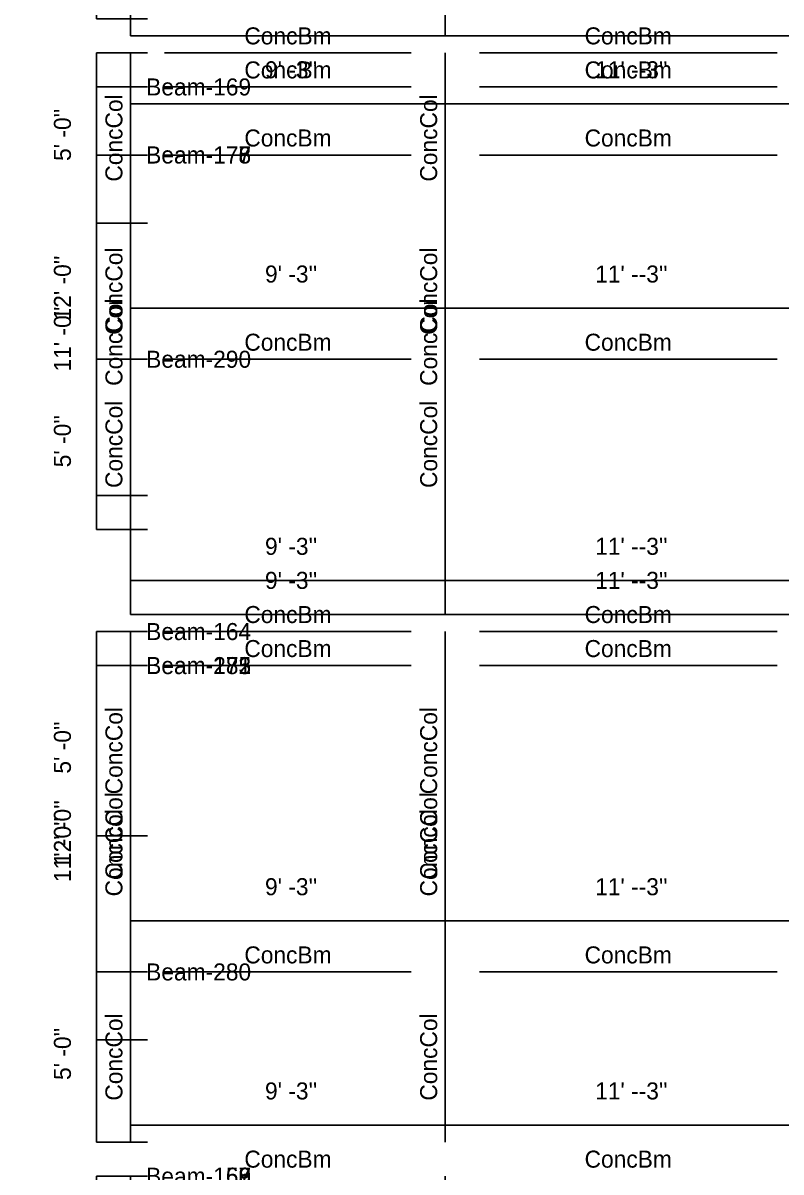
# Model space of a CAD drawing. Extents: x -38 to 2998, y -195 to 11529.
# Drawn here: x -38 to 229.4, y 5761.5 to 6166.5 of the extents above; entities that cross this region are included whole.
import ezdxf
from ezdxf.enums import TextEntityAlignment as Align

# ---------------------------------------------------------------- set-up
doc = ezdxf.new("R2010")
doc.units = 0
doc.header["$MEASUREMENT"] = 0
doc.layers.get('0').update_dxf_attribs({"linetype": 'CONTINUOUS'})
for name, color, linetype in [('CENTERLINES', 7, 'CONTINUOUS'), ('DIMENSIONS', 4, 'CONTINUOUS'), ('TEXT', 5, 'CONTINUOUS')]:
    doc.layers.add(name, color=color, linetype=linetype)
doc.dimstyles.get("Standard").update_dxf_attribs({"dimtxt": 0.18, "dimasz": 0.18, "dimexe": 0.18, "dimexo": 0.0625, "dimgap": 0.09, "dimtad": 0, "dimtih": 1, "dimtoh": 1, "dimdec": 4, "dimzin": 0, "dimtxsty": 'STANDARD', "dimcen": 0.09, "dimazin": 3, "dimtfac": 1, "dimtdec": 4, "dimtofl": 0, "dimtmove": 0, "dimatfit": 3, "dimtolj": 1, "dimtzin": 0})

# ---------------------------------------------------------------- blocks, each defined once
blk = doc.blocks.new('*D7893')
at = {"color": 1, "linetype": 'BYBLOCK'}
for points in [[(-8.29, 5756.29), (-7.23, 5755.23), (-16.77, 5764.77), (-15.71, 5763.71)], [(-8.29, 5612.29), (-7.23, 5611.23), (-16.77, 5620.77), (-15.71, 5619.71)]]:
    blk.add_solid(points, dxfattribs=at)
at = {"layer": 'DIMENSIONS', "color": 9, "linetype": 'BYBLOCK'}
for p, q in [((-12, 5760), (6, 5760)), ((-12, 5616), (6, 5616))]:
    blk.add_line(p, q, dxfattribs=at)
at = {"layer": 'DIMENSIONS', "color": 0, "linetype": 'BYBLOCK'}
blk.add_line((-12, 5616), (-12, 5760), dxfattribs=at)
at = {"layer": 'DIMENSIONS', "color": 0, "linetype": 'BYBLOCK', "insert": (-24, 5688), "char_height": 6, "attachment_point": 5, "rotation": 90}
blk.add_mtext("\\A1; 12' -0''", dxfattribs=at)
blk = doc.blocks.new('*D7894')
at = {"color": 1, "linetype": 'BYBLOCK'}
for points in [[(4.77, 5782.77), (3.71, 5781.71), (-3.71, 5774.29), (-4.77, 5773.23)], [(115.77, 5782.77), (114.71, 5781.71), (107.29, 5774.29), (106.23, 5773.23)]]:
    blk.add_solid(points, dxfattribs=at)
at = {"layer": 'DIMENSIONS', "color": 9, "linetype": 'BYBLOCK'}
for p, q in [((0, 5778), (0, 5796)), ((111, 5778), (111, 5796))]:
    blk.add_line(p, q, dxfattribs=at)
at = {"layer": 'DIMENSIONS', "color": 0, "linetype": 'BYBLOCK'}
blk.add_line((0, 5778), (111, 5778), dxfattribs=at)
at = {"layer": 'DIMENSIONS', "color": 0, "linetype": 'BYBLOCK', "insert": (55.5, 5790), "char_height": 6, "attachment_point": 5}
blk.add_mtext("\\A1; 9' -3''", dxfattribs=at)
blk = doc.blocks.new('*D7895')
at = {"color": 1, "linetype": 'BYBLOCK'}
for points in [[(115.77, 5782.77), (114.71, 5781.71), (107.29, 5774.29), (106.23, 5773.23)], [(244.77, 5782.77), (243.71, 5781.71), (236.29, 5774.29), (235.23, 5773.23)]]:
    blk.add_solid(points, dxfattribs=at)
at = {"layer": 'DIMENSIONS', "color": 9, "linetype": 'BYBLOCK'}
for p, q in [((111, 5778), (111, 5796)), ((240, 5778), (240, 5796))]:
    blk.add_line(p, q, dxfattribs=at)
at = {"layer": 'DIMENSIONS', "color": 0, "linetype": 'BYBLOCK'}
blk.add_line((111, 5778), (240, 5778), dxfattribs=at)
at = {"layer": 'DIMENSIONS', "color": 0, "linetype": 'BYBLOCK', "insert": (175.5, 5790), "char_height": 6, "attachment_point": 5}
blk.add_mtext("\\A1; 11' --3''", dxfattribs=at)
blk = doc.blocks.new('*D7897')
at = {"color": 1, "linetype": 'BYBLOCK'}
for points in [[(-8.29, 5948.29), (-7.23, 5947.23), (-16.77, 5956.77), (-15.71, 5955.71)], [(-8.29, 5804.29), (-7.23, 5803.23), (-16.77, 5812.77), (-15.71, 5811.71)]]:
    blk.add_solid(points, dxfattribs=at)
at = {"layer": 'DIMENSIONS', "color": 9, "linetype": 'BYBLOCK'}
for p, q in [((-12, 5952), (6, 5952)), ((-12, 5808), (6, 5808))]:
    blk.add_line(p, q, dxfattribs=at)
at = {"layer": 'DIMENSIONS', "color": 0, "linetype": 'BYBLOCK'}
blk.add_line((-12, 5808), (-12, 5952), dxfattribs=at)
at = {"layer": 'DIMENSIONS', "color": 0, "linetype": 'BYBLOCK', "insert": (-24, 5880), "char_height": 6, "attachment_point": 5, "rotation": 90}
blk.add_mtext("\\A1; 12' -0''", dxfattribs=at)
blk = doc.blocks.new('*D7898')
at = {"color": 1, "linetype": 'BYBLOCK'}
for points in [[(4.77, 5974.77), (3.71, 5973.71), (-3.71, 5966.29), (-4.77, 5965.23)], [(115.77, 5974.77), (114.71, 5973.71), (107.29, 5966.29), (106.23, 5965.23)]]:
    blk.add_solid(points, dxfattribs=at)
at = {"layer": 'DIMENSIONS', "color": 9, "linetype": 'BYBLOCK'}
for p, q in [((0, 5970), (0, 5988)), ((111, 5970), (111, 5988))]:
    blk.add_line(p, q, dxfattribs=at)
at = {"layer": 'DIMENSIONS', "color": 0, "linetype": 'BYBLOCK'}
blk.add_line((0, 5970), (111, 5970), dxfattribs=at)
at = {"layer": 'DIMENSIONS', "color": 0, "linetype": 'BYBLOCK', "insert": (55.5, 5982), "char_height": 6, "attachment_point": 5}
blk.add_mtext("\\A1; 9' -3''", dxfattribs=at)
blk = doc.blocks.new('*D7899')
at = {"color": 1, "linetype": 'BYBLOCK'}
for points in [[(115.77, 5974.77), (114.71, 5973.71), (107.29, 5966.29), (106.23, 5965.23)], [(244.77, 5974.77), (243.71, 5973.71), (236.29, 5966.29), (235.23, 5965.23)]]:
    blk.add_solid(points, dxfattribs=at)
at = {"layer": 'DIMENSIONS', "color": 9, "linetype": 'BYBLOCK'}
for p, q in [((111, 5970), (111, 5988)), ((240, 5970), (240, 5988))]:
    blk.add_line(p, q, dxfattribs=at)
at = {"layer": 'DIMENSIONS', "color": 0, "linetype": 'BYBLOCK'}
blk.add_line((111, 5970), (240, 5970), dxfattribs=at)
at = {"layer": 'DIMENSIONS', "color": 0, "linetype": 'BYBLOCK', "insert": (175.5, 5982), "char_height": 6, "attachment_point": 5}
blk.add_mtext("\\A1; 11' --3''", dxfattribs=at)
blk = doc.blocks.new('*D7901')
at = {"color": 1, "linetype": 'BYBLOCK'}
for points in [[(-8.29, 6140.29), (-7.23, 6139.23), (-16.77, 6148.77), (-15.71, 6147.71)], [(-8.29, 5996.29), (-7.23, 5995.23), (-16.77, 6004.77), (-15.71, 6003.71)]]:
    blk.add_solid(points, dxfattribs=at)
at = {"layer": 'DIMENSIONS', "color": 9, "linetype": 'BYBLOCK'}
for p, q in [((-12, 6144), (6, 6144)), ((-12, 6000), (6, 6000))]:
    blk.add_line(p, q, dxfattribs=at)
at = {"layer": 'DIMENSIONS', "color": 0, "linetype": 'BYBLOCK'}
blk.add_line((-12, 6000), (-12, 6144), dxfattribs=at)
at = {"layer": 'DIMENSIONS', "color": 0, "linetype": 'BYBLOCK', "insert": (-24, 6072), "char_height": 6, "attachment_point": 5, "rotation": 90}
blk.add_mtext("\\A1; 12' -0''", dxfattribs=at)
blk = doc.blocks.new('*D7902')
at = {"color": 1, "linetype": 'BYBLOCK'}
for points in [[(4.77, 6166.77), (3.71, 6165.71), (-3.71, 6158.29), (-4.77, 6157.23)], [(115.77, 6166.77), (114.71, 6165.71), (107.29, 6158.29), (106.23, 6157.23)]]:
    blk.add_solid(points, dxfattribs=at)
at = {"layer": 'DIMENSIONS', "color": 9, "linetype": 'BYBLOCK'}
for p, q in [((0, 6162), (0, 6180)), ((111, 6162), (111, 6180))]:
    blk.add_line(p, q, dxfattribs=at)
at = {"layer": 'DIMENSIONS', "color": 0, "linetype": 'BYBLOCK'}
blk.add_line((0, 6162), (111, 6162), dxfattribs=at)
at = {"layer": 'DIMENSIONS', "color": 0, "linetype": 'BYBLOCK', "insert": (55.5, 6174), "char_height": 6, "attachment_point": 5}
blk.add_mtext("\\A1; 9' -3''", dxfattribs=at)
blk = doc.blocks.new('*D7903')
at = {"color": 1, "linetype": 'BYBLOCK'}
for points in [[(115.77, 6166.77), (114.71, 6165.71), (107.29, 6158.29), (106.23, 6157.23)], [(244.77, 6166.77), (243.71, 6165.71), (236.29, 6158.29), (235.23, 6157.23)]]:
    blk.add_solid(points, dxfattribs=at)
at = {"layer": 'DIMENSIONS', "color": 9, "linetype": 'BYBLOCK'}
for p, q in [((111, 6162), (111, 6180)), ((240, 6162), (240, 6180))]:
    blk.add_line(p, q, dxfattribs=at)
at = {"layer": 'DIMENSIONS', "color": 0, "linetype": 'BYBLOCK'}
blk.add_line((111, 6162), (240, 6162), dxfattribs=at)
at = {"layer": 'DIMENSIONS', "color": 0, "linetype": 'BYBLOCK', "insert": (175.5, 6174), "char_height": 6, "attachment_point": 5}
blk.add_mtext("\\A1; 11' --3''", dxfattribs=at)
blk = doc.blocks.new('*D8371')
at = {"color": 1, "linetype": 'BYBLOCK'}
for points in [[(-8.29, 5756.29), (-7.23, 5755.23), (-16.77, 5764.77), (-15.71, 5763.71)], [(-8.29, 5624.29), (-7.23, 5623.23), (-16.77, 5632.77), (-15.71, 5631.71)]]:
    blk.add_solid(points, dxfattribs=at)
at = {"layer": 'DIMENSIONS', "color": 9, "linetype": 'BYBLOCK'}
for p, q in [((-12, 5760), (6, 5760)), ((-12, 5628), (6, 5628))]:
    blk.add_line(p, q, dxfattribs=at)
at = {"layer": 'DIMENSIONS', "color": 0, "linetype": 'BYBLOCK'}
blk.add_line((-12, 5628), (-12, 5760), dxfattribs=at)
at = {"layer": 'DIMENSIONS', "color": 0, "linetype": 'BYBLOCK', "insert": (-24, 5694), "char_height": 6, "attachment_point": 5, "rotation": 90}
blk.add_mtext("\\A1; 11' -0''", dxfattribs=at)
blk = doc.blocks.new('*D8372')
at = {"color": 1, "linetype": 'BYBLOCK'}
for points in [[(4.77, 5782.77), (3.71, 5781.71), (-3.71, 5774.29), (-4.77, 5773.23)], [(115.77, 5782.77), (114.71, 5781.71), (107.29, 5774.29), (106.23, 5773.23)]]:
    blk.add_solid(points, dxfattribs=at)
at = {"layer": 'DIMENSIONS', "color": 9, "linetype": 'BYBLOCK'}
for p, q in [((0, 5778), (0, 5796)), ((111, 5778), (111, 5796))]:
    blk.add_line(p, q, dxfattribs=at)
at = {"layer": 'DIMENSIONS', "color": 0, "linetype": 'BYBLOCK'}
blk.add_line((0, 5778), (111, 5778), dxfattribs=at)
at = {"layer": 'DIMENSIONS', "color": 0, "linetype": 'BYBLOCK', "insert": (55.5, 5790), "char_height": 6, "attachment_point": 5}
blk.add_mtext("\\A1; 9' -3''", dxfattribs=at)
blk = doc.blocks.new('*D8373')
at = {"color": 1, "linetype": 'BYBLOCK'}
for points in [[(115.77, 5782.77), (114.71, 5781.71), (107.29, 5774.29), (106.23, 5773.23)], [(244.77, 5782.77), (243.71, 5781.71), (236.29, 5774.29), (235.23, 5773.23)]]:
    blk.add_solid(points, dxfattribs=at)
at = {"layer": 'DIMENSIONS', "color": 9, "linetype": 'BYBLOCK'}
for p, q in [((111, 5778), (111, 5796)), ((240, 5778), (240, 5796))]:
    blk.add_line(p, q, dxfattribs=at)
at = {"layer": 'DIMENSIONS', "color": 0, "linetype": 'BYBLOCK'}
blk.add_line((111, 5778), (240, 5778), dxfattribs=at)
at = {"layer": 'DIMENSIONS', "color": 0, "linetype": 'BYBLOCK', "insert": (175.5, 5790), "char_height": 6, "attachment_point": 5}
blk.add_mtext("\\A1; 11' --3''", dxfattribs=at)
blk = doc.blocks.new('*D8375')
at = {"color": 1, "linetype": 'BYBLOCK'}
for points in [[(-8.29, 5936.29), (-7.23, 5935.23), (-16.77, 5944.77), (-15.71, 5943.71)], [(-8.29, 5804.29), (-7.23, 5803.23), (-16.77, 5812.77), (-15.71, 5811.71)]]:
    blk.add_solid(points, dxfattribs=at)
at = {"layer": 'DIMENSIONS', "color": 9, "linetype": 'BYBLOCK'}
for p, q in [((-12, 5940), (6, 5940)), ((-12, 5808), (6, 5808))]:
    blk.add_line(p, q, dxfattribs=at)
at = {"layer": 'DIMENSIONS', "color": 0, "linetype": 'BYBLOCK'}
blk.add_line((-12, 5808), (-12, 5940), dxfattribs=at)
at = {"layer": 'DIMENSIONS', "color": 0, "linetype": 'BYBLOCK', "insert": (-24, 5874), "char_height": 6, "attachment_point": 5, "rotation": 90}
blk.add_mtext("\\A1; 11' -0''", dxfattribs=at)
blk = doc.blocks.new('*D8376')
at = {"color": 1, "linetype": 'BYBLOCK'}
for points in [[(4.77, 5962.77), (3.71, 5961.71), (-3.71, 5954.29), (-4.77, 5953.23)], [(115.77, 5962.77), (114.71, 5961.71), (107.29, 5954.29), (106.23, 5953.23)]]:
    blk.add_solid(points, dxfattribs=at)
at = {"layer": 'DIMENSIONS', "color": 9, "linetype": 'BYBLOCK'}
for p, q in [((0, 5958), (0, 5976)), ((111, 5958), (111, 5976))]:
    blk.add_line(p, q, dxfattribs=at)
at = {"layer": 'DIMENSIONS', "color": 0, "linetype": 'BYBLOCK'}
blk.add_line((0, 5958), (111, 5958), dxfattribs=at)
at = {"layer": 'DIMENSIONS', "color": 0, "linetype": 'BYBLOCK', "insert": (55.5, 5970), "char_height": 6, "attachment_point": 5}
blk.add_mtext("\\A1; 9' -3''", dxfattribs=at)
blk = doc.blocks.new('*D8377')
at = {"color": 1, "linetype": 'BYBLOCK'}
for points in [[(115.77, 5962.77), (114.71, 5961.71), (107.29, 5954.29), (106.23, 5953.23)], [(244.77, 5962.77), (243.71, 5961.71), (236.29, 5954.29), (235.23, 5953.23)]]:
    blk.add_solid(points, dxfattribs=at)
at = {"layer": 'DIMENSIONS', "color": 9, "linetype": 'BYBLOCK'}
for p, q in [((111, 5958), (111, 5976)), ((240, 5958), (240, 5976))]:
    blk.add_line(p, q, dxfattribs=at)
at = {"layer": 'DIMENSIONS', "color": 0, "linetype": 'BYBLOCK'}
blk.add_line((111, 5958), (240, 5958), dxfattribs=at)
at = {"layer": 'DIMENSIONS', "color": 0, "linetype": 'BYBLOCK', "insert": (175.5, 5970), "char_height": 6, "attachment_point": 5}
blk.add_mtext("\\A1; 11' --3''", dxfattribs=at)
blk = doc.blocks.new('*D8379')
at = {"color": 1, "linetype": 'BYBLOCK'}
for points in [[(-8.29, 6116.29), (-7.23, 6115.23), (-16.77, 6124.77), (-15.71, 6123.71)], [(-8.29, 5984.29), (-7.23, 5983.23), (-16.77, 5992.77), (-15.71, 5991.71)]]:
    blk.add_solid(points, dxfattribs=at)
at = {"layer": 'DIMENSIONS', "color": 9, "linetype": 'BYBLOCK'}
for p, q in [((-12, 6120), (6, 6120)), ((-12, 5988), (6, 5988))]:
    blk.add_line(p, q, dxfattribs=at)
at = {"layer": 'DIMENSIONS', "color": 0, "linetype": 'BYBLOCK'}
blk.add_line((-12, 5988), (-12, 6120), dxfattribs=at)
at = {"layer": 'DIMENSIONS', "color": 0, "linetype": 'BYBLOCK', "insert": (-24, 6054), "char_height": 6, "attachment_point": 5, "rotation": 90}
blk.add_mtext("\\A1; 11' -0''", dxfattribs=at)
blk = doc.blocks.new('*D8380')
at = {"color": 1, "linetype": 'BYBLOCK'}
for points in [[(4.77, 6142.77), (3.71, 6141.71), (-3.71, 6134.29), (-4.77, 6133.23)], [(115.77, 6142.77), (114.71, 6141.71), (107.29, 6134.29), (106.23, 6133.23)]]:
    blk.add_solid(points, dxfattribs=at)
at = {"layer": 'DIMENSIONS', "color": 9, "linetype": 'BYBLOCK'}
for p, q in [((0, 6138), (0, 6156)), ((111, 6138), (111, 6156))]:
    blk.add_line(p, q, dxfattribs=at)
at = {"layer": 'DIMENSIONS', "color": 0, "linetype": 'BYBLOCK'}
blk.add_line((0, 6138), (111, 6138), dxfattribs=at)
at = {"layer": 'DIMENSIONS', "color": 0, "linetype": 'BYBLOCK', "insert": (55.5, 6150), "char_height": 6, "attachment_point": 5}
blk.add_mtext("\\A1; 9' -3''", dxfattribs=at)
blk = doc.blocks.new('*D8381')
at = {"color": 1, "linetype": 'BYBLOCK'}
for points in [[(115.77, 6142.77), (114.71, 6141.71), (107.29, 6134.29), (106.23, 6133.23)], [(244.77, 6142.77), (243.71, 6141.71), (236.29, 6134.29), (235.23, 6133.23)]]:
    blk.add_solid(points, dxfattribs=at)
at = {"layer": 'DIMENSIONS', "color": 9, "linetype": 'BYBLOCK'}
for p, q in [((111, 6138), (111, 6156)), ((240, 6138), (240, 6156))]:
    blk.add_line(p, q, dxfattribs=at)
at = {"layer": 'DIMENSIONS', "color": 0, "linetype": 'BYBLOCK'}
blk.add_line((111, 6138), (240, 6138), dxfattribs=at)
at = {"layer": 'DIMENSIONS', "color": 0, "linetype": 'BYBLOCK', "insert": (175.5, 6150), "char_height": 6, "attachment_point": 5}
blk.add_mtext("\\A1; 11' --3''", dxfattribs=at)
blk = doc.blocks.new('*D8395')
at = {"color": 1, "linetype": 'BYBLOCK'}
for points in [[(-8.29, 6296.29), (-7.23, 6295.23), (-16.77, 6304.77), (-15.71, 6303.71)], [(-8.29, 6164.29), (-7.23, 6163.23), (-16.77, 6172.77), (-15.71, 6171.71)]]:
    blk.add_solid(points, dxfattribs=at)
at = {"layer": 'DIMENSIONS', "color": 9, "linetype": 'BYBLOCK'}
for p, q in [((-12, 6300), (6, 6300)), ((-12, 6168), (6, 6168))]:
    blk.add_line(p, q, dxfattribs=at)
at = {"layer": 'DIMENSIONS', "color": 0, "linetype": 'BYBLOCK'}
blk.add_line((-12, 6168), (-12, 6300), dxfattribs=at)
at = {"layer": 'DIMENSIONS', "color": 0, "linetype": 'BYBLOCK', "insert": (-24, 6234), "char_height": 6, "attachment_point": 5, "rotation": 90}
blk.add_mtext("\\A1; 11' -0''", dxfattribs=at)
blk = doc.blocks.new('*D8841')
at = {"color": 1, "linetype": 'BYBLOCK'}
for points in [[(-8.29, 5756.29), (-7.23, 5755.23), (-16.77, 5764.77), (-15.71, 5763.71)], [(-8.29, 5624.29), (-7.23, 5623.23), (-16.77, 5632.77), (-15.71, 5631.71)]]:
    blk.add_solid(points, dxfattribs=at)
at = {"layer": 'DIMENSIONS', "color": 9, "linetype": 'BYBLOCK'}
for p, q in [((-12, 5760), (6, 5760)), ((-12, 5628), (6, 5628))]:
    blk.add_line(p, q, dxfattribs=at)
at = {"layer": 'DIMENSIONS', "color": 0, "linetype": 'BYBLOCK'}
blk.add_line((-12, 5628), (-12, 5760), dxfattribs=at)
at = {"layer": 'DIMENSIONS', "color": 0, "linetype": 'BYBLOCK', "insert": (-24, 5694), "char_height": 6, "attachment_point": 5, "rotation": 90}
blk.add_mtext("\\A1; 11' -0''", dxfattribs=at)
blk = doc.blocks.new('*D8842')
at = {"color": 1, "linetype": 'BYBLOCK'}
for points in [[(4.77, 5782.77), (3.71, 5781.71), (-3.71, 5774.29), (-4.77, 5773.23)], [(115.77, 5782.77), (114.71, 5781.71), (107.29, 5774.29), (106.23, 5773.23)]]:
    blk.add_solid(points, dxfattribs=at)
at = {"layer": 'DIMENSIONS', "color": 9, "linetype": 'BYBLOCK'}
for p, q in [((0, 5778), (0, 5796)), ((111, 5778), (111, 5796))]:
    blk.add_line(p, q, dxfattribs=at)
at = {"layer": 'DIMENSIONS', "color": 0, "linetype": 'BYBLOCK'}
blk.add_line((0, 5778), (111, 5778), dxfattribs=at)
at = {"layer": 'DIMENSIONS', "color": 0, "linetype": 'BYBLOCK', "insert": (55.5, 5790), "char_height": 6, "attachment_point": 5}
blk.add_mtext("\\A1; 9' -3''", dxfattribs=at)
blk = doc.blocks.new('*D8843')
at = {"color": 1, "linetype": 'BYBLOCK'}
for points in [[(115.77, 5782.77), (114.71, 5781.71), (107.29, 5774.29), (106.23, 5773.23)], [(244.77, 5782.77), (243.71, 5781.71), (236.29, 5774.29), (235.23, 5773.23)]]:
    blk.add_solid(points, dxfattribs=at)
at = {"layer": 'DIMENSIONS', "color": 9, "linetype": 'BYBLOCK'}
for p, q in [((111, 5778), (111, 5796)), ((240, 5778), (240, 5796))]:
    blk.add_line(p, q, dxfattribs=at)
at = {"layer": 'DIMENSIONS', "color": 0, "linetype": 'BYBLOCK'}
blk.add_line((111, 5778), (240, 5778), dxfattribs=at)
at = {"layer": 'DIMENSIONS', "color": 0, "linetype": 'BYBLOCK', "insert": (175.5, 5790), "char_height": 6, "attachment_point": 5}
blk.add_mtext("\\A1; 11' --3''", dxfattribs=at)
blk = doc.blocks.new('*D8845')
at = {"color": 1, "linetype": 'BYBLOCK'}
for points in [[(-8.29, 5936.29), (-7.23, 5935.23), (-16.77, 5944.77), (-15.71, 5943.71)], [(-8.29, 5804.29), (-7.23, 5803.23), (-16.77, 5812.77), (-15.71, 5811.71)]]:
    blk.add_solid(points, dxfattribs=at)
at = {"layer": 'DIMENSIONS', "color": 9, "linetype": 'BYBLOCK'}
for p, q in [((-12, 5940), (6, 5940)), ((-12, 5808), (6, 5808))]:
    blk.add_line(p, q, dxfattribs=at)
at = {"layer": 'DIMENSIONS', "color": 0, "linetype": 'BYBLOCK'}
blk.add_line((-12, 5808), (-12, 5940), dxfattribs=at)
at = {"layer": 'DIMENSIONS', "color": 0, "linetype": 'BYBLOCK', "insert": (-24, 5874), "char_height": 6, "attachment_point": 5, "rotation": 90}
blk.add_mtext("\\A1; 11' -0''", dxfattribs=at)
blk = doc.blocks.new('*D8846')
at = {"color": 1, "linetype": 'BYBLOCK'}
for points in [[(4.77, 5962.77), (3.71, 5961.71), (-3.71, 5954.29), (-4.77, 5953.23)], [(115.77, 5962.77), (114.71, 5961.71), (107.29, 5954.29), (106.23, 5953.23)]]:
    blk.add_solid(points, dxfattribs=at)
at = {"layer": 'DIMENSIONS', "color": 9, "linetype": 'BYBLOCK'}
for p, q in [((0, 5958), (0, 5976)), ((111, 5958), (111, 5976))]:
    blk.add_line(p, q, dxfattribs=at)
at = {"layer": 'DIMENSIONS', "color": 0, "linetype": 'BYBLOCK'}
blk.add_line((0, 5958), (111, 5958), dxfattribs=at)
at = {"layer": 'DIMENSIONS', "color": 0, "linetype": 'BYBLOCK', "insert": (55.5, 5970), "char_height": 6, "attachment_point": 5}
blk.add_mtext("\\A1; 9' -3''", dxfattribs=at)
blk = doc.blocks.new('*D8847')
at = {"color": 1, "linetype": 'BYBLOCK'}
for points in [[(115.77, 5962.77), (114.71, 5961.71), (107.29, 5954.29), (106.23, 5953.23)], [(244.77, 5962.77), (243.71, 5961.71), (236.29, 5954.29), (235.23, 5953.23)]]:
    blk.add_solid(points, dxfattribs=at)
at = {"layer": 'DIMENSIONS', "color": 9, "linetype": 'BYBLOCK'}
for p, q in [((111, 5958), (111, 5976)), ((240, 5958), (240, 5976))]:
    blk.add_line(p, q, dxfattribs=at)
at = {"layer": 'DIMENSIONS', "color": 0, "linetype": 'BYBLOCK'}
blk.add_line((111, 5958), (240, 5958), dxfattribs=at)
at = {"layer": 'DIMENSIONS', "color": 0, "linetype": 'BYBLOCK', "insert": (175.5, 5970), "char_height": 6, "attachment_point": 5}
blk.add_mtext("\\A1; 11' --3''", dxfattribs=at)
blk = doc.blocks.new('*D8849')
at = {"color": 1, "linetype": 'BYBLOCK'}
for points in [[(-8.29, 6116.29), (-7.23, 6115.23), (-16.77, 6124.77), (-15.71, 6123.71)], [(-8.29, 5984.29), (-7.23, 5983.23), (-16.77, 5992.77), (-15.71, 5991.71)]]:
    blk.add_solid(points, dxfattribs=at)
at = {"layer": 'DIMENSIONS', "color": 9, "linetype": 'BYBLOCK'}
for p, q in [((-12, 6120), (6, 6120)), ((-12, 5988), (6, 5988))]:
    blk.add_line(p, q, dxfattribs=at)
at = {"layer": 'DIMENSIONS', "color": 0, "linetype": 'BYBLOCK'}
blk.add_line((-12, 5988), (-12, 6120), dxfattribs=at)
at = {"layer": 'DIMENSIONS', "color": 0, "linetype": 'BYBLOCK', "insert": (-24, 6054), "char_height": 6, "attachment_point": 5, "rotation": 90}
blk.add_mtext("\\A1; 11' -0''", dxfattribs=at)
blk = doc.blocks.new('*D8850')
at = {"color": 1, "linetype": 'BYBLOCK'}
for points in [[(4.77, 6142.77), (3.71, 6141.71), (-3.71, 6134.29), (-4.77, 6133.23)], [(115.77, 6142.77), (114.71, 6141.71), (107.29, 6134.29), (106.23, 6133.23)]]:
    blk.add_solid(points, dxfattribs=at)
at = {"layer": 'DIMENSIONS', "color": 9, "linetype": 'BYBLOCK'}
for p, q in [((0, 6138), (0, 6156)), ((111, 6138), (111, 6156))]:
    blk.add_line(p, q, dxfattribs=at)
at = {"layer": 'DIMENSIONS', "color": 0, "linetype": 'BYBLOCK'}
blk.add_line((0, 6138), (111, 6138), dxfattribs=at)
at = {"layer": 'DIMENSIONS', "color": 0, "linetype": 'BYBLOCK', "insert": (55.5, 6150), "char_height": 6, "attachment_point": 5}
blk.add_mtext("\\A1; 9' -3''", dxfattribs=at)
blk = doc.blocks.new('*D8851')
at = {"color": 1, "linetype": 'BYBLOCK'}
for points in [[(115.77, 6142.77), (114.71, 6141.71), (107.29, 6134.29), (106.23, 6133.23)], [(244.77, 6142.77), (243.71, 6141.71), (236.29, 6134.29), (235.23, 6133.23)]]:
    blk.add_solid(points, dxfattribs=at)
at = {"layer": 'DIMENSIONS', "color": 9, "linetype": 'BYBLOCK'}
for p, q in [((111, 6138), (111, 6156)), ((240, 6138), (240, 6156))]:
    blk.add_line(p, q, dxfattribs=at)
at = {"layer": 'DIMENSIONS', "color": 0, "linetype": 'BYBLOCK'}
blk.add_line((111, 6138), (240, 6138), dxfattribs=at)
at = {"layer": 'DIMENSIONS', "color": 0, "linetype": 'BYBLOCK', "insert": (175.5, 6150), "char_height": 6, "attachment_point": 5}
blk.add_mtext("\\A1; 11' --3''", dxfattribs=at)
blk = doc.blocks.new('*D8865')
at = {"color": 1, "linetype": 'BYBLOCK'}
for points in [[(-8.29, 6296.29), (-7.23, 6295.23), (-16.77, 6304.77), (-15.71, 6303.71)], [(-8.29, 6164.29), (-7.23, 6163.23), (-16.77, 6172.77), (-15.71, 6171.71)]]:
    blk.add_solid(points, dxfattribs=at)
at = {"layer": 'DIMENSIONS', "color": 9, "linetype": 'BYBLOCK'}
for p, q in [((-12, 6300), (6, 6300)), ((-12, 6168), (6, 6168))]:
    blk.add_line(p, q, dxfattribs=at)
at = {"layer": 'DIMENSIONS', "color": 0, "linetype": 'BYBLOCK'}
blk.add_line((-12, 6168), (-12, 6300), dxfattribs=at)
at = {"layer": 'DIMENSIONS', "color": 0, "linetype": 'BYBLOCK', "insert": (-24, 6234), "char_height": 6, "attachment_point": 5, "rotation": 90}
blk.add_mtext("\\A1; 11' -0''", dxfattribs=at)
blk = doc.blocks.new('*D9311')
at = {"color": 1, "linetype": 'BYBLOCK'}
for points in [[(-8.29, 5756.29), (-7.23, 5755.23), (-16.77, 5764.77), (-15.71, 5763.71)], [(-8.29, 5624.29), (-7.23, 5623.23), (-16.77, 5632.77), (-15.71, 5631.71)]]:
    blk.add_solid(points, dxfattribs=at)
at = {"layer": 'DIMENSIONS', "color": 9, "linetype": 'BYBLOCK'}
for p, q in [((-12, 5760), (6, 5760)), ((-12, 5628), (6, 5628))]:
    blk.add_line(p, q, dxfattribs=at)
at = {"layer": 'DIMENSIONS', "color": 0, "linetype": 'BYBLOCK'}
blk.add_line((-12, 5628), (-12, 5760), dxfattribs=at)
at = {"layer": 'DIMENSIONS', "color": 0, "linetype": 'BYBLOCK', "insert": (-24, 5694), "char_height": 6, "attachment_point": 5, "rotation": 90}
blk.add_mtext("\\A1; 11' -0''", dxfattribs=at)
blk = doc.blocks.new('*D9312')
at = {"color": 1, "linetype": 'BYBLOCK'}
for points in [[(4.77, 5782.77), (3.71, 5781.71), (-3.71, 5774.29), (-4.77, 5773.23)], [(115.77, 5782.77), (114.71, 5781.71), (107.29, 5774.29), (106.23, 5773.23)]]:
    blk.add_solid(points, dxfattribs=at)
at = {"layer": 'DIMENSIONS', "color": 9, "linetype": 'BYBLOCK'}
for p, q in [((0, 5778), (0, 5796)), ((111, 5778), (111, 5796))]:
    blk.add_line(p, q, dxfattribs=at)
at = {"layer": 'DIMENSIONS', "color": 0, "linetype": 'BYBLOCK'}
blk.add_line((0, 5778), (111, 5778), dxfattribs=at)
at = {"layer": 'DIMENSIONS', "color": 0, "linetype": 'BYBLOCK', "insert": (55.5, 5790), "char_height": 6, "attachment_point": 5}
blk.add_mtext("\\A1; 9' -3''", dxfattribs=at)
blk = doc.blocks.new('*D9313')
at = {"color": 1, "linetype": 'BYBLOCK'}
for points in [[(115.77, 5782.77), (114.71, 5781.71), (107.29, 5774.29), (106.23, 5773.23)], [(244.77, 5782.77), (243.71, 5781.71), (236.29, 5774.29), (235.23, 5773.23)]]:
    blk.add_solid(points, dxfattribs=at)
at = {"layer": 'DIMENSIONS', "color": 9, "linetype": 'BYBLOCK'}
for p, q in [((111, 5778), (111, 5796)), ((240, 5778), (240, 5796))]:
    blk.add_line(p, q, dxfattribs=at)
at = {"layer": 'DIMENSIONS', "color": 0, "linetype": 'BYBLOCK'}
blk.add_line((111, 5778), (240, 5778), dxfattribs=at)
at = {"layer": 'DIMENSIONS', "color": 0, "linetype": 'BYBLOCK', "insert": (175.5, 5790), "char_height": 6, "attachment_point": 5}
blk.add_mtext("\\A1; 11' --3''", dxfattribs=at)
blk = doc.blocks.new('*D9315')
at = {"color": 1, "linetype": 'BYBLOCK'}
for points in [[(-8.29, 5936.29), (-7.23, 5935.23), (-16.77, 5944.77), (-15.71, 5943.71)], [(-8.29, 5804.29), (-7.23, 5803.23), (-16.77, 5812.77), (-15.71, 5811.71)]]:
    blk.add_solid(points, dxfattribs=at)
at = {"layer": 'DIMENSIONS', "color": 9, "linetype": 'BYBLOCK'}
for p, q in [((-12, 5940), (6, 5940)), ((-12, 5808), (6, 5808))]:
    blk.add_line(p, q, dxfattribs=at)
at = {"layer": 'DIMENSIONS', "color": 0, "linetype": 'BYBLOCK'}
blk.add_line((-12, 5808), (-12, 5940), dxfattribs=at)
at = {"layer": 'DIMENSIONS', "color": 0, "linetype": 'BYBLOCK', "insert": (-24, 5874), "char_height": 6, "attachment_point": 5, "rotation": 90}
blk.add_mtext("\\A1; 11' -0''", dxfattribs=at)
blk = doc.blocks.new('*D9316')
at = {"color": 1, "linetype": 'BYBLOCK'}
for points in [[(4.77, 5962.77), (3.71, 5961.71), (-3.71, 5954.29), (-4.77, 5953.23)], [(115.77, 5962.77), (114.71, 5961.71), (107.29, 5954.29), (106.23, 5953.23)]]:
    blk.add_solid(points, dxfattribs=at)
at = {"layer": 'DIMENSIONS', "color": 9, "linetype": 'BYBLOCK'}
for p, q in [((0, 5958), (0, 5976)), ((111, 5958), (111, 5976))]:
    blk.add_line(p, q, dxfattribs=at)
at = {"layer": 'DIMENSIONS', "color": 0, "linetype": 'BYBLOCK'}
blk.add_line((0, 5958), (111, 5958), dxfattribs=at)
at = {"layer": 'DIMENSIONS', "color": 0, "linetype": 'BYBLOCK', "insert": (55.5, 5970), "char_height": 6, "attachment_point": 5}
blk.add_mtext("\\A1; 9' -3''", dxfattribs=at)
blk = doc.blocks.new('*D9317')
at = {"color": 1, "linetype": 'BYBLOCK'}
for points in [[(115.77, 5962.77), (114.71, 5961.71), (107.29, 5954.29), (106.23, 5953.23)], [(244.77, 5962.77), (243.71, 5961.71), (236.29, 5954.29), (235.23, 5953.23)]]:
    blk.add_solid(points, dxfattribs=at)
at = {"layer": 'DIMENSIONS', "color": 9, "linetype": 'BYBLOCK'}
for p, q in [((111, 5958), (111, 5976)), ((240, 5958), (240, 5976))]:
    blk.add_line(p, q, dxfattribs=at)
at = {"layer": 'DIMENSIONS', "color": 0, "linetype": 'BYBLOCK'}
blk.add_line((111, 5958), (240, 5958), dxfattribs=at)
at = {"layer": 'DIMENSIONS', "color": 0, "linetype": 'BYBLOCK', "insert": (175.5, 5970), "char_height": 6, "attachment_point": 5}
blk.add_mtext("\\A1; 11' --3''", dxfattribs=at)
blk = doc.blocks.new('*D9319')
at = {"color": 1, "linetype": 'BYBLOCK'}
for points in [[(-8.29, 6116.29), (-7.23, 6115.23), (-16.77, 6124.77), (-15.71, 6123.71)], [(-8.29, 5984.29), (-7.23, 5983.23), (-16.77, 5992.77), (-15.71, 5991.71)]]:
    blk.add_solid(points, dxfattribs=at)
at = {"layer": 'DIMENSIONS', "color": 9, "linetype": 'BYBLOCK'}
for p, q in [((-12, 6120), (6, 6120)), ((-12, 5988), (6, 5988))]:
    blk.add_line(p, q, dxfattribs=at)
at = {"layer": 'DIMENSIONS', "color": 0, "linetype": 'BYBLOCK'}
blk.add_line((-12, 5988), (-12, 6120), dxfattribs=at)
at = {"layer": 'DIMENSIONS', "color": 0, "linetype": 'BYBLOCK', "insert": (-24, 6054), "char_height": 6, "attachment_point": 5, "rotation": 90}
blk.add_mtext("\\A1; 11' -0''", dxfattribs=at)
blk = doc.blocks.new('*D9320')
at = {"color": 1, "linetype": 'BYBLOCK'}
for points in [[(4.77, 6142.77), (3.71, 6141.71), (-3.71, 6134.29), (-4.77, 6133.23)], [(115.77, 6142.77), (114.71, 6141.71), (107.29, 6134.29), (106.23, 6133.23)]]:
    blk.add_solid(points, dxfattribs=at)
at = {"layer": 'DIMENSIONS', "color": 9, "linetype": 'BYBLOCK'}
for p, q in [((0, 6138), (0, 6156)), ((111, 6138), (111, 6156))]:
    blk.add_line(p, q, dxfattribs=at)
at = {"layer": 'DIMENSIONS', "color": 0, "linetype": 'BYBLOCK'}
blk.add_line((0, 6138), (111, 6138), dxfattribs=at)
at = {"layer": 'DIMENSIONS', "color": 0, "linetype": 'BYBLOCK', "insert": (55.5, 6150), "char_height": 6, "attachment_point": 5}
blk.add_mtext("\\A1; 9' -3''", dxfattribs=at)
blk = doc.blocks.new('*D9321')
at = {"color": 1, "linetype": 'BYBLOCK'}
for points in [[(115.77, 6142.77), (114.71, 6141.71), (107.29, 6134.29), (106.23, 6133.23)], [(244.77, 6142.77), (243.71, 6141.71), (236.29, 6134.29), (235.23, 6133.23)]]:
    blk.add_solid(points, dxfattribs=at)
at = {"layer": 'DIMENSIONS', "color": 9, "linetype": 'BYBLOCK'}
for p, q in [((111, 6138), (111, 6156)), ((240, 6138), (240, 6156))]:
    blk.add_line(p, q, dxfattribs=at)
at = {"layer": 'DIMENSIONS', "color": 0, "linetype": 'BYBLOCK'}
blk.add_line((111, 6138), (240, 6138), dxfattribs=at)
at = {"layer": 'DIMENSIONS', "color": 0, "linetype": 'BYBLOCK', "insert": (175.5, 6150), "char_height": 6, "attachment_point": 5}
blk.add_mtext("\\A1; 11' --3''", dxfattribs=at)
blk = doc.blocks.new('*D9335')
at = {"color": 1, "linetype": 'BYBLOCK'}
for points in [[(-8.29, 6296.29), (-7.23, 6295.23), (-16.77, 6304.77), (-15.71, 6303.71)], [(-8.29, 6164.29), (-7.23, 6163.23), (-16.77, 6172.77), (-15.71, 6171.71)]]:
    blk.add_solid(points, dxfattribs=at)
at = {"layer": 'DIMENSIONS', "color": 9, "linetype": 'BYBLOCK'}
for p, q in [((-12, 6300), (6, 6300)), ((-12, 6168), (6, 6168))]:
    blk.add_line(p, q, dxfattribs=at)
at = {"layer": 'DIMENSIONS', "color": 0, "linetype": 'BYBLOCK'}
blk.add_line((-12, 6168), (-12, 6300), dxfattribs=at)
at = {"layer": 'DIMENSIONS', "color": 0, "linetype": 'BYBLOCK', "insert": (-24, 6234), "char_height": 6, "attachment_point": 5, "rotation": 90}
blk.add_mtext("\\A1; 11' -0''", dxfattribs=at)
blk = doc.blocks.new('*D9890')
at = {"color": 1, "linetype": 'BYBLOCK'}
for points in [[(4.77, 5746.77), (3.71, 5745.71), (-3.71, 5738.29), (-4.77, 5737.23)], [(115.77, 5746.77), (114.71, 5745.71), (107.29, 5738.29), (106.23, 5737.23)]]:
    blk.add_solid(points, dxfattribs=at)
at = {"layer": 'DIMENSIONS', "color": 9, "linetype": 'BYBLOCK'}
for p, q in [((0, 5742), (0, 5760)), ((111, 5742), (111, 5760))]:
    blk.add_line(p, q, dxfattribs=at)
at = {"layer": 'DIMENSIONS', "color": 0, "linetype": 'BYBLOCK'}
blk.add_line((0, 5742), (111, 5742), dxfattribs=at)
at = {"layer": 'DIMENSIONS', "color": 0, "linetype": 'BYBLOCK', "insert": (55.5, 5754), "char_height": 6, "attachment_point": 5}
blk.add_mtext("\\A1; 9' -3''", dxfattribs=at)
blk = doc.blocks.new('*D9891')
at = {"color": 1, "linetype": 'BYBLOCK'}
for points in [[(115.77, 5746.77), (114.71, 5745.71), (107.29, 5738.29), (106.23, 5737.23)], [(244.77, 5746.77), (243.71, 5745.71), (236.29, 5738.29), (235.23, 5737.23)]]:
    blk.add_solid(points, dxfattribs=at)
at = {"layer": 'DIMENSIONS', "color": 9, "linetype": 'BYBLOCK'}
for p, q in [((111, 5742), (111, 5760)), ((240, 5742), (240, 5760))]:
    blk.add_line(p, q, dxfattribs=at)
at = {"layer": 'DIMENSIONS', "color": 0, "linetype": 'BYBLOCK'}
blk.add_line((111, 5742), (240, 5742), dxfattribs=at)
at = {"layer": 'DIMENSIONS', "color": 0, "linetype": 'BYBLOCK', "insert": (175.5, 5754), "char_height": 6, "attachment_point": 5}
blk.add_mtext("\\A1; 11' --3''", dxfattribs=at)
blk = doc.blocks.new('*D9893')
at = {"color": 1, "linetype": 'BYBLOCK'}
for points in [[(-8.29, 5828.29), (-7.23, 5827.23), (-16.77, 5836.77), (-15.71, 5835.71)], [(-8.29, 5768.29), (-7.23, 5767.23), (-16.77, 5776.77), (-15.71, 5775.71)]]:
    blk.add_solid(points, dxfattribs=at)
at = {"layer": 'DIMENSIONS', "color": 9, "linetype": 'BYBLOCK'}
for p, q in [((-12, 5832), (6, 5832)), ((-12, 5772), (6, 5772))]:
    blk.add_line(p, q, dxfattribs=at)
at = {"layer": 'DIMENSIONS', "color": 0, "linetype": 'BYBLOCK'}
blk.add_line((-12, 5772), (-12, 5832), dxfattribs=at)
at = {"layer": 'DIMENSIONS', "color": 0, "linetype": 'BYBLOCK', "insert": (-24, 5802), "char_height": 6, "attachment_point": 5, "rotation": 90}
blk.add_mtext("\\A1; 5' -0''", dxfattribs=at)
blk = doc.blocks.new('*D9894')
at = {"color": 1, "linetype": 'BYBLOCK'}
for points in [[(4.77, 5854.77), (3.71, 5853.71), (-3.71, 5846.29), (-4.77, 5845.23)], [(115.77, 5854.77), (114.71, 5853.71), (107.29, 5846.29), (106.23, 5845.23)]]:
    blk.add_solid(points, dxfattribs=at)
at = {"layer": 'DIMENSIONS', "color": 9, "linetype": 'BYBLOCK'}
for p, q in [((0, 5850), (0, 5868)), ((111, 5850), (111, 5868))]:
    blk.add_line(p, q, dxfattribs=at)
at = {"layer": 'DIMENSIONS', "color": 0, "linetype": 'BYBLOCK'}
blk.add_line((0, 5850), (111, 5850), dxfattribs=at)
at = {"layer": 'DIMENSIONS', "color": 0, "linetype": 'BYBLOCK', "insert": (55.5, 5862), "char_height": 6, "attachment_point": 5}
blk.add_mtext("\\A1; 9' -3''", dxfattribs=at)
blk = doc.blocks.new('*D9895')
at = {"color": 1, "linetype": 'BYBLOCK'}
for points in [[(115.77, 5854.77), (114.71, 5853.71), (107.29, 5846.29), (106.23, 5845.23)], [(244.77, 5854.77), (243.71, 5853.71), (236.29, 5846.29), (235.23, 5845.23)]]:
    blk.add_solid(points, dxfattribs=at)
at = {"layer": 'DIMENSIONS', "color": 9, "linetype": 'BYBLOCK'}
for p, q in [((111, 5850), (111, 5868)), ((240, 5850), (240, 5868))]:
    blk.add_line(p, q, dxfattribs=at)
at = {"layer": 'DIMENSIONS', "color": 0, "linetype": 'BYBLOCK'}
blk.add_line((111, 5850), (240, 5850), dxfattribs=at)
at = {"layer": 'DIMENSIONS', "color": 0, "linetype": 'BYBLOCK', "insert": (175.5, 5862), "char_height": 6, "attachment_point": 5}
blk.add_mtext("\\A1; 11' --3''", dxfattribs=at)
blk = doc.blocks.new('*D9897')
at = {"color": 1, "linetype": 'BYBLOCK'}
for points in [[(-8.29, 5936.29), (-7.23, 5935.23), (-16.77, 5944.77), (-15.71, 5943.71)], [(-8.29, 5876.29), (-7.23, 5875.23), (-16.77, 5884.77), (-15.71, 5883.71)]]:
    blk.add_solid(points, dxfattribs=at)
at = {"layer": 'DIMENSIONS', "color": 9, "linetype": 'BYBLOCK'}
for p, q in [((-12, 5940), (6, 5940)), ((-12, 5880), (6, 5880))]:
    blk.add_line(p, q, dxfattribs=at)
at = {"layer": 'DIMENSIONS', "color": 0, "linetype": 'BYBLOCK'}
blk.add_line((-12, 5880), (-12, 5940), dxfattribs=at)
at = {"layer": 'DIMENSIONS', "color": 0, "linetype": 'BYBLOCK', "insert": (-24, 5910), "char_height": 6, "attachment_point": 5, "rotation": 90}
blk.add_mtext("\\A1; 5' -0''", dxfattribs=at)
blk = doc.blocks.new('*D9898')
at = {"color": 1, "linetype": 'BYBLOCK'}
for points in [[(4.77, 5962.77), (3.71, 5961.71), (-3.71, 5954.29), (-4.77, 5953.23)], [(115.77, 5962.77), (114.71, 5961.71), (107.29, 5954.29), (106.23, 5953.23)]]:
    blk.add_solid(points, dxfattribs=at)
at = {"layer": 'DIMENSIONS', "color": 9, "linetype": 'BYBLOCK'}
for p, q in [((0, 5958), (0, 5976)), ((111, 5958), (111, 5976))]:
    blk.add_line(p, q, dxfattribs=at)
at = {"layer": 'DIMENSIONS', "color": 0, "linetype": 'BYBLOCK'}
blk.add_line((0, 5958), (111, 5958), dxfattribs=at)
at = {"layer": 'DIMENSIONS', "color": 0, "linetype": 'BYBLOCK', "insert": (55.5, 5970), "char_height": 6, "attachment_point": 5}
blk.add_mtext("\\A1; 9' -3''", dxfattribs=at)
blk = doc.blocks.new('*D9899')
at = {"color": 1, "linetype": 'BYBLOCK'}
for points in [[(115.77, 5962.77), (114.71, 5961.71), (107.29, 5954.29), (106.23, 5953.23)], [(244.77, 5962.77), (243.71, 5961.71), (236.29, 5954.29), (235.23, 5953.23)]]:
    blk.add_solid(points, dxfattribs=at)
at = {"layer": 'DIMENSIONS', "color": 9, "linetype": 'BYBLOCK'}
for p, q in [((111, 5958), (111, 5976)), ((240, 5958), (240, 5976))]:
    blk.add_line(p, q, dxfattribs=at)
at = {"layer": 'DIMENSIONS', "color": 0, "linetype": 'BYBLOCK'}
blk.add_line((111, 5958), (240, 5958), dxfattribs=at)
at = {"layer": 'DIMENSIONS', "color": 0, "linetype": 'BYBLOCK', "insert": (175.5, 5970), "char_height": 6, "attachment_point": 5}
blk.add_mtext("\\A1; 11' --3''", dxfattribs=at)
blk = doc.blocks.new('*D9901')
at = {"color": 1, "linetype": 'BYBLOCK'}
for points in [[(-8.29, 6044.29), (-7.23, 6043.23), (-16.77, 6052.77), (-15.71, 6051.71)], [(-8.29, 5984.29), (-7.23, 5983.23), (-16.77, 5992.77), (-15.71, 5991.71)]]:
    blk.add_solid(points, dxfattribs=at)
at = {"layer": 'DIMENSIONS', "color": 9, "linetype": 'BYBLOCK'}
for p, q in [((-12, 6048), (6, 6048)), ((-12, 5988), (6, 5988))]:
    blk.add_line(p, q, dxfattribs=at)
at = {"layer": 'DIMENSIONS', "color": 0, "linetype": 'BYBLOCK'}
blk.add_line((-12, 5988), (-12, 6048), dxfattribs=at)
at = {"layer": 'DIMENSIONS', "color": 0, "linetype": 'BYBLOCK', "insert": (-24, 6018), "char_height": 6, "attachment_point": 5, "rotation": 90}
blk.add_mtext("\\A1; 5' -0''", dxfattribs=at)
blk = doc.blocks.new('*D9902')
at = {"color": 1, "linetype": 'BYBLOCK'}
for points in [[(4.77, 6070.77), (3.71, 6069.71), (-3.71, 6062.29), (-4.77, 6061.23)], [(115.77, 6070.77), (114.71, 6069.71), (107.29, 6062.29), (106.23, 6061.23)]]:
    blk.add_solid(points, dxfattribs=at)
at = {"layer": 'DIMENSIONS', "color": 9, "linetype": 'BYBLOCK'}
for p, q in [((0, 6066), (0, 6084)), ((111, 6066), (111, 6084))]:
    blk.add_line(p, q, dxfattribs=at)
at = {"layer": 'DIMENSIONS', "color": 0, "linetype": 'BYBLOCK'}
blk.add_line((0, 6066), (111, 6066), dxfattribs=at)
at = {"layer": 'DIMENSIONS', "color": 0, "linetype": 'BYBLOCK', "insert": (55.5, 6078), "char_height": 6, "attachment_point": 5}
blk.add_mtext("\\A1; 9' -3''", dxfattribs=at)
blk = doc.blocks.new('*D9903')
at = {"color": 1, "linetype": 'BYBLOCK'}
for points in [[(115.77, 6070.77), (114.71, 6069.71), (107.29, 6062.29), (106.23, 6061.23)], [(244.77, 6070.77), (243.71, 6069.71), (236.29, 6062.29), (235.23, 6061.23)]]:
    blk.add_solid(points, dxfattribs=at)
at = {"layer": 'DIMENSIONS', "color": 9, "linetype": 'BYBLOCK'}
for p, q in [((111, 6066), (111, 6084)), ((240, 6066), (240, 6084))]:
    blk.add_line(p, q, dxfattribs=at)
at = {"layer": 'DIMENSIONS', "color": 0, "linetype": 'BYBLOCK'}
blk.add_line((111, 6066), (240, 6066), dxfattribs=at)
at = {"layer": 'DIMENSIONS', "color": 0, "linetype": 'BYBLOCK', "insert": (175.5, 6078), "char_height": 6, "attachment_point": 5}
blk.add_mtext("\\A1; 11' --3''", dxfattribs=at)
blk = doc.blocks.new('*D9905')
at = {"color": 1, "linetype": 'BYBLOCK'}
for points in [[(-8.29, 6152.29), (-7.23, 6151.23), (-16.77, 6160.77), (-15.71, 6159.71)], [(-8.29, 6092.29), (-7.23, 6091.23), (-16.77, 6100.77), (-15.71, 6099.71)]]:
    blk.add_solid(points, dxfattribs=at)
at = {"layer": 'DIMENSIONS', "color": 9, "linetype": 'BYBLOCK'}
for p, q in [((-12, 6156), (6, 6156)), ((-12, 6096), (6, 6096))]:
    blk.add_line(p, q, dxfattribs=at)
at = {"layer": 'DIMENSIONS', "color": 0, "linetype": 'BYBLOCK'}
blk.add_line((-12, 6096), (-12, 6156), dxfattribs=at)
at = {"layer": 'DIMENSIONS', "color": 0, "linetype": 'BYBLOCK', "insert": (-24, 6126), "char_height": 6, "attachment_point": 5, "rotation": 90}
blk.add_mtext("\\A1; 5' -0''", dxfattribs=at)

msp = doc.modelspace()

# ---------------------------------------------------------------- linework, layer by layer
at = {"layer": 'CENTERLINES', "color": 0, "linetype": 'CONTINUOUS'}
for p, q in [((0, 6096), (0, 6156)), ((12, 6156), (99, 6156)), ((111, 6096), (111, 6156)), ((123, 6156), (228, 6156)), ((0, 6000), (0, 6144)), ((12, 6144), (99, 6144)), ((111, 6000), (111, 6144)), ((123, 6144), (228, 6144)), ((0, 5988), (0, 6120)), ((0, 5988), (0, 6120)), ((0, 5988), (0, 6120)), ((12, 6120), (99, 6120)), ((12, 6120), (99, 6120)), ((12, 6120), (99, 6120)), ((111, 5988), (111, 6120)), ((111, 5988), (111, 6120)), ((111, 5988), (111, 6120)), ((123, 6120), (228, 6120)), ((123, 6120), (228, 6120)), ((123, 6120), (228, 6120)), ((0, 5988), (0, 6048)), ((12, 6048), (99, 6048)), ((111, 5988), (111, 6048)), ((123, 6048), (228, 6048)), ((0, 5808), (0, 5952)), ((12, 5952), (99, 5952)), ((111, 5808), (111, 5952)), ((123, 5952), (228, 5952)), ((0, 5808), (0, 5940)), ((0, 5808), (0, 5940)), ((0, 5808), (0, 5940)), ((0, 5880), (0, 5940)), ((12, 5940), (99, 5940)), ((12, 5940), (99, 5940)), ((12, 5940), (99, 5940)), ((12, 5940), (99, 5940)), ((111, 5808), (111, 5940)), ((111, 5808), (111, 5940)), ((111, 5808), (111, 5940)), ((111, 5880), (111, 5940)), ((123, 5940), (228, 5940)), ((123, 5940), (228, 5940)), ((123, 5940), (228, 5940)), ((123, 5940), (228, 5940)), ((0, 5772), (0, 5832)), ((12, 5832), (99, 5832)), ((111, 5772), (111, 5832)), ((123, 5832), (228, 5832))]:
    msp.add_line(p, q, dxfattribs=at)

# ---------------------------------------------------------------- texts
at = {"layer": 'TEXT', "color": 0}
for s, p in [('ConcBm', (55.5, 6162)), ('ConcBm', (175.5, 6162)), ('ConcBm', (55.5, 6150)), ('ConcBm', (175.5, 6150)), ('Beam-169', (24, 6144)), ('ConcBm', (55.5, 6126)), ('ConcBm', (55.5, 6126)), ('ConcBm', (55.5, 6126)), ('ConcBm', (175.5, 6126)), ('ConcBm', (175.5, 6126)), ('ConcBm', (175.5, 6126)), ('Beam-178', (24, 6120)), ('Beam-176', (24, 6120)), ('Beam-177', (24, 6120)), ('ConcBm', (55.5, 6054)), ('ConcBm', (175.5, 6054)), ('Beam-290', (24, 6048)), ('ConcBm', (55.5, 5958)), ('ConcBm', (175.5, 5958)), ('Beam-164', (24, 5952)), ('ConcBm', (55.5, 5946)), ('ConcBm', (55.5, 5946)), ('ConcBm', (55.5, 5946)), ('ConcBm', (55.5, 5946)), ('ConcBm', (175.5, 5946)), ('ConcBm', (175.5, 5946)), ('ConcBm', (175.5, 5946)), ('ConcBm', (175.5, 5946)), ('Beam-173', (24, 5940)), ('Beam-172', (24, 5940)), ('Beam-285', (24, 5940)), ('Beam-171', (24, 5940)), ('ConcBm', (55.5, 5838)), ('ConcBm', (175.5, 5838)), ('Beam-280', (24, 5832)), ('ConcBm', (55.5, 5766)), ('ConcBm', (55.5, 5766)), ('ConcBm', (55.5, 5766)), ('ConcBm', (55.5, 5766)), ('ConcBm', (175.5, 5766)), ('ConcBm', (175.5, 5766)), ('ConcBm', (175.5, 5766)), ('ConcBm', (175.5, 5766)), ('Beam-159', (24, 5760)), ('Beam-168', (24, 5760)), ('Beam-167', (24, 5760)), ('Beam-166', (24, 5760))]:
    msp.add_text(s, height=6, dxfattribs=at).set_placement(p, align=Align.MIDDLE)
for p in [(-6, 6126), (105, 6126), (-6, 6072), (105, 6072), (-6, 6054), (-6, 6054), (-6, 6054), (105, 6054), (105, 6054), (105, 6054), (-6, 6018), (105, 6018), (-6, 5910), (105, 5910), (-6, 5880), (105, 5880), (-6, 5874), (-6, 5874), (-6, 5874), (105, 5874), (105, 5874), (105, 5874), (-6, 5802), (105, 5802)]:
    msp.add_text('ConcCol', height=6, rotation=90, dxfattribs=at).set_placement(p, align=Align.MIDDLE)

# ---------------------------------------------------------------- dimensions: what is measured, and where the dimension line sits
at = {"layer": 'DIMENSIONS'}
for base, p1, p2, picture, middle in [((-12, 6300), (-24, 6168), (-24, 6300), '*D8395', (-24, 6234)), ((-12, 6300), (-24, 6168), (-24, 6300), '*D8865', (-24, 6234)), ((-12, 6300), (-24, 6168), (-24, 6300), '*D9335', (-24, 6234)), ((111, 6162), (0, 6150), (111, 6150), '*D7902', (55.5, 6150)), ((240, 6162), (111, 6150), (240, 6150), '*D7903', (175.5, 6150)), ((111, 6138), (0, 6126), (111, 6126), '*D8380', (55.5, 6126)), ((111, 6138), (0, 6126), (111, 6126), '*D8850', (55.5, 6126)), ((111, 6138), (0, 6126), (111, 6126), '*D9320', (55.5, 6126)), ((240, 6138), (111, 6126), (240, 6126), '*D8381', (175.5, 6126)), ((240, 6138), (111, 6126), (240, 6126), '*D8851', (175.5, 6126)), ((240, 6138), (111, 6126), (240, 6126), '*D9321', (175.5, 6126)), ((-12, 6156), (-24, 6096), (-24, 6156), '*D9905', (-24, 6126)), ((-12, 6144), (-24, 6000), (-24, 6144), '*D7901', (-24, 6072)), ((-12, 6120), (-24, 5988), (-24, 6120), '*D8379', (-24, 6054)), ((-12, 6120), (-24, 5988), (-24, 6120), '*D8849', (-24, 6054)), ((-12, 6120), (-24, 5988), (-24, 6120), '*D9319', (-24, 6054)), ((111, 6066), (0, 6054), (111, 6054), '*D9902', (55.5, 6054)), ((240, 6066), (111, 6054), (240, 6054), '*D9903', (175.5, 6054)), ((-12, 6048), (-24, 5988), (-24, 6048), '*D9901', (-24, 6018)), ((111, 5970), (0, 5958), (111, 5958), '*D7898', (55.5, 5958)), ((240, 5970), (111, 5958), (240, 5958), '*D7899', (175.5, 5958)), ((111, 5958), (0, 5946), (111, 5946), '*D8376', (55.5, 5946)), ((111, 5958), (0, 5946), (111, 5946), '*D8846', (55.5, 5946)), ((111, 5958), (0, 5946), (111, 5946), '*D9316', (55.5, 5946)), ((111, 5958), (0, 5946), (111, 5946), '*D9898', (55.5, 5946)), ((240, 5958), (111, 5946), (240, 5946), '*D8377', (175.5, 5946)), ((240, 5958), (111, 5946), (240, 5946), '*D8847', (175.5, 5946)), ((240, 5958), (111, 5946), (240, 5946), '*D9317', (175.5, 5946)), ((240, 5958), (111, 5946), (240, 5946), '*D9899', (175.5, 5946)), ((-12, 5952), (-24, 5808), (-24, 5952), '*D7897', (-24, 5880)), ((-12, 5940), (-24, 5808), (-24, 5940), '*D8375', (-24, 5874)), ((-12, 5940), (-24, 5808), (-24, 5940), '*D8845', (-24, 5874)), ((-12, 5940), (-24, 5808), (-24, 5940), '*D9315', (-24, 5874)), ((-12, 5940), (-24, 5880), (-24, 5940), '*D9897', (-24, 5910)), ((111, 5850), (0, 5838), (111, 5838), '*D9894', (55.5, 5838)), ((240, 5850), (111, 5838), (240, 5838), '*D9895', (175.5, 5838)), ((-12, 5832), (-24, 5772), (-24, 5832), '*D9893', (-24, 5802)), ((111, 5778), (0, 5766), (111, 5766), '*D7894', (55.5, 5766)), ((111, 5778), (0, 5766), (111, 5766), '*D8372', (55.5, 5766)), ((111, 5778), (0, 5766), (111, 5766), '*D8842', (55.5, 5766)), ((111, 5778), (0, 5766), (111, 5766), '*D9312', (55.5, 5766)), ((240, 5778), (111, 5766), (240, 5766), '*D7895', (175.5, 5766)), ((240, 5778), (111, 5766), (240, 5766), '*D8373', (175.5, 5766)), ((240, 5778), (111, 5766), (240, 5766), '*D8843', (175.5, 5766)), ((240, 5778), (111, 5766), (240, 5766), '*D9313', (175.5, 5766)), ((-12, 5760), (-24, 5616), (-24, 5760), '*D7893', (-24, 5688)), ((-12, 5760), (-24, 5628), (-24, 5760), '*D8371', (-24, 5694)), ((-12, 5760), (-24, 5628), (-24, 5760), '*D8841', (-24, 5694)), ((-12, 5760), (-24, 5628), (-24, 5760), '*D9311', (-24, 5694)), ((111, 5742), (0, 5730), (111, 5730), '*D9890', (55.5, 5730)), ((240, 5742), (111, 5730), (240, 5730), '*D9891', (175.5, 5730))]:
    dim = msp.add_linear_dim(base=base, p1=p1, p2=p2, dimstyle='STANDARD', dxfattribs=at)
    dim.commit()
    dim.dimension.update_dxf_attribs({"geometry": picture, "text_midpoint": middle})

doc.saveas('drawing.dxf')
